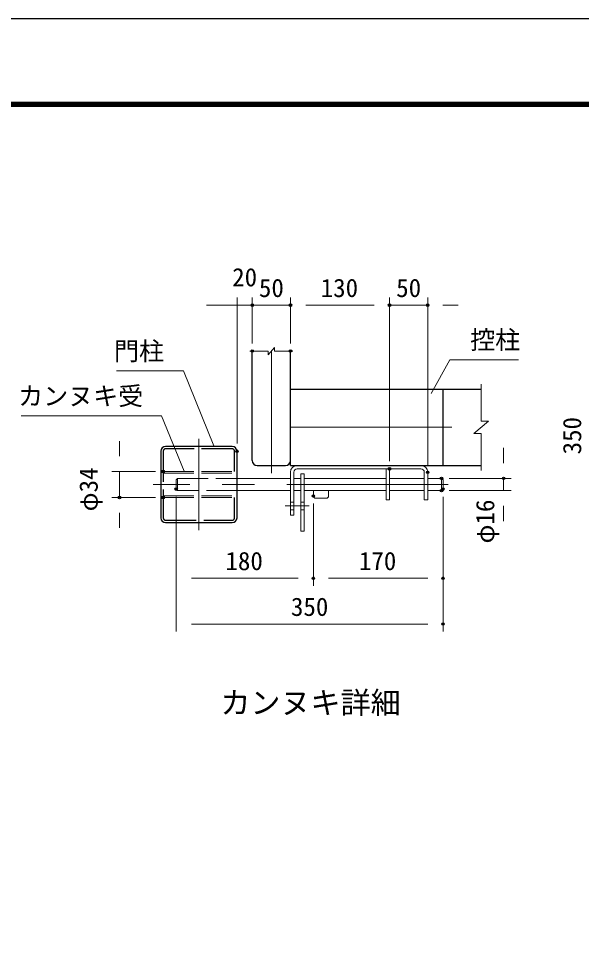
# Model space of a CAD drawing. Units: millimetres, scale not verified, with parts at other scales. Extents: x -6300 to 6300, y -4455 to 4455.
# Drawn here: x 1693 to 3908, y 835 to 4455 of the extents above; entities that cross this region are included whole.
import ezdxf
from ezdxf.enums import TextEntityAlignment as Align

# ---------------------------------------------------------------- set-up
doc = ezdxf.new("R2010")
doc.units = ezdxf.units.MM
doc.header["$LTSCALE"] = 20
doc.header["$PDMODE"] = 32
doc.header["$PDSIZE"] = 10
doc.linetypes.add('DASHED', pattern=[7.5, 6, -1.5])
doc.linetypes.add('USER1', pattern=[50.8, 31.75, -6.35, 6.35, -6.35])
for name, color, linetype, lineweight in [('0-0_D-TTL-TXT', 7, 'Continuous', 25), ('0-1_D-STR1', 1, 'Continuous', 25), ('0-3_D-BMK', 2, 'USER1', 13), ('0-4_D-STR3', 3, 'Continuous', 13), ('0-8_D-STR-DIM', 7, 'Continuous', 13), ('0-B_D-STR-TXT', 7, 'Continuous', 13), ('0-C_D-TTL', 7, 'Continuous', 25)]:
    doc.layers.add(name, color=color, linetype=linetype, lineweight=lineweight)
doc.layers.add('0-A_Defpoints', color=8, linetype='Continuous')
doc.styles.add('ＭＳ ゴシック', font='')
doc.styles.get('ＭＳ ゴシック').set_extended_font_data('MS Gothic')

msp = doc.modelspace()

# ---------------------------------------------------------------- linework, layer by layer
at = {"layer": '0-1_D-STR1'}
for p, q in [((2612.82, 2715.65), (2612.82, 3146.45)), ((2762.82, 2696.45), (2762.82, 3146.45)), ((2762.82, 2996.45), (3512.82, 2996.45)), ((3362.82, 2996.45), (3362.82, 2696.45)), ((2252.82, 2752.25), (2252.82, 2490.65)), ((2533.62, 2771.45), (2272.02, 2771.45)), ((2552.82, 2490.65), (2552.82, 2752.25)), ((2632.02, 2696.45), (2743.62, 2696.45)), ((2762.82, 2696.45), (3512.82, 2696.45)), ((2272.02, 2471.45), (2533.62, 2471.45))]:
    msp.add_line(p, q, dxfattribs=at)
at = {"layer": '0-1_D-STR1', "linetype": 'DASHED'}
for p, q in [((2262.42, 2752.25), (2262.42, 2490.65)), ((2533.62, 2761.85), (2272.02, 2761.85)), ((2543.22, 2672.45), (2543.22, 2752.25)), ((2543.22, 2490.65), (2543.22, 2570.45)), ((2272.02, 2481.05), (2533.62, 2481.05))]:
    msp.add_line(p, q, dxfattribs=at)
at = {"layer": '0-1_D-STR1'}
for centre, start, end in [((2272.02, 2752.25), 90, 180), ((2533.62, 2752.25), 0, 90), ((2632.02, 2715.65), 180, 270), ((2743.62, 2715.65), 270, 0), ((2272.02, 2490.65), 180, 270), ((2533.62, 2490.65), 270, 0)]:
    msp.add_arc(centre, 19.2, start, end, dxfattribs=at)
at = {"layer": '0-1_D-STR1', "linetype": 'DASHED'}
for centre, start, end in [((2272.02, 2752.25), 90, 180), ((2533.62, 2752.25), 0, 90), ((2272.02, 2490.65), 180, 270), ((2533.62, 2490.65), 270, 0)]:
    msp.add_arc(centre, 9.6, start, end, dxfattribs=at)
at = {"layer": '0-3_D-BMK'}
for p, q in [((2687.82, 2666.45), (2687.82, 3146.45)), ((2762.82, 2846.45), (3512.82, 2846.45)), ((2402.82, 2441.45), (2402.82, 2801.45)), ((3383.17, 2621.45), (2222.82, 2621.45)), ((2742.82, 2537.45), (2837.16, 2537.45))]:
    msp.add_line(p, q, dxfattribs=at)
at = {"layer": '0-4_D-STR3'}
for p, q in [((3276.17, 2696.45), (2789.82, 2696.45)), ((3276.17, 2682.95), (2789.82, 2682.95)), ((3139.33, 2561.45), (3139.33, 2682.95)), ((3152.83, 2561.45), (3152.83, 2682.95)), ((2762.82, 2645.45), (2552.82, 2645.45)), ((2762.82, 2501.45), (2762.82, 2669.45)), ((2776.32, 2501.45), (2776.32, 2669.45)), ((2803.66, 2645.45), (2776.32, 2645.45)), ((2803.66, 2663.45), (2803.66, 2438.44)), ((2803.66, 2663.45), (2817.16, 2663.45)), ((2817.16, 2663.45), (2817.16, 2438.44)), ((3139.33, 2645.45), (2817.16, 2645.45)), ((3289.67, 2645.45), (3152.83, 2645.45)), ((3289.33, 2561.45), (3289.33, 2669.45)), ((3302.83, 2561.45), (3302.83, 2669.45)), ((3357.17, 2645.45), (3302.83, 2645.45)), ((3357.17, 2597.45), (3357.17, 2645.45)), ((2762.82, 2597.45), (2552.82, 2597.45)), ((2803.66, 2597.45), (2776.32, 2597.45)), ((3139.33, 2597.45), (2817.16, 2597.45)), ((2853.16, 2597.45), (2853.16, 2576.45)), ((2913.16, 2597.45), (2913.16, 2576.45)), ((3289.67, 2597.45), (3152.83, 2597.45)), ((3357.17, 2597.45), (3302.83, 2597.45)), ((3357.17, 2597.45), (3363.17, 2603.45)), ((2904.16, 2567.45), (2862.16, 2567.45)), ((3152.83, 2561.45), (3139.33, 2561.45)), ((3302.83, 2561.45), (3289.33, 2561.45)), ((2776.32, 2501.45), (2762.82, 2501.45)), ((2803.66, 2438.44), (2817.16, 2438.44))]:
    msp.add_line(p, q, dxfattribs=at)
at = {"layer": '0-4_D-STR3', "linetype": 'DASHED'}
for p, q in [((2262.42, 2672.45), (2552.82, 2672.45)), ((2262.42, 2665.55), (2262.42, 2672.45)), ((2262.42, 2665.55), (2552.82, 2665.55)), ((2319.16, 2597.45), (2319.16, 2645.45)), ((2319.16, 2645.45), (2552.82, 2645.45)), ((2552.82, 2665.55), (2552.82, 2672.45)), ((2262.42, 2577.35), (2552.82, 2577.35)), ((2262.42, 2570.45), (2262.42, 2577.35)), ((2262.42, 2570.45), (2552.82, 2570.45)), ((2319.16, 2597.45), (2313.16, 2603.45)), ((2552.82, 2597.45), (2319.16, 2597.45)), ((2552.82, 2570.45), (2552.82, 2577.35)), ((2762.82, 2552.45), (2776.32, 2552.45)), ((2803.66, 2552.45), (2817.16, 2552.45)), ((2762.82, 2522.45), (2776.32, 2522.45)), ((2803.66, 2522.45), (2817.16, 2522.45))]:
    msp.add_line(p, q, dxfattribs=at)
msp.add_lwpolyline([(2313.16, 2603.45), (2313.16, 2639.45), (2319.16, 2645.45)], dxfattribs=at)
at = {"layer": '0-4_D-STR3'}
msp.add_lwpolyline([(3363.17, 2603.45), (3363.17, 2639.45), (3357.17, 2645.45)], dxfattribs=at)
for centre, radius, start, end in [((2789.82, 2669.45), 27, 90, 180), ((2789.82, 2669.45), 13.5, 90, 180), ((3275.83, 2669.45), 27, 0, 90), ((3275.83, 2669.45), 13.5, 0, 90), ((2862.16, 2576.45), 9, 180, 270), ((2904.16, 2576.45), 9, 270, 0)]:
    msp.add_arc(centre, radius, start, end, dxfattribs=at)
at = {"layer": '0-8_D-STR-DIM'}
for p, q in [((2552.82, 2782.25), (2552.82, 3357)), ((2612.82, 3176.45), (2612.82, 3357)), ((2612.82, 3176.45), (2612.82, 3357)), ((2762.82, 3176.45), (2762.82, 3357)), ((2762.82, 3176.45), (2762.82, 3357)), ((3152.83, 2712.95), (3152.83, 3357)), ((3152.83, 2712.95), (3152.83, 3357)), ((3302.83, 2699.45), (3302.83, 3357)), ((2492.82, 3327), (2432.82, 3327)), ((2552.82, 3327), (2492.82, 3327)), ((2552.82, 3327), (2612.82, 3327)), ((2612.82, 3327), (2762.82, 3327)), ((2672.82, 3327), (2732.82, 3327)), ((2822.82, 3327), (2882.82, 3327)), ((2822.82, 3327), (3092.83, 3327)), ((3092.83, 3327), (3032.83, 3327)), ((3152.83, 3327), (3302.83, 3327)), ((3362.83, 3327), (3422.83, 3327)), ((2675.82, 3132.05), (2699.82, 3160.85)), ((2699.82, 3146.45), (2699.82, 3160.85)), ((2602.8, 3146.45), (2675.82, 3146.45)), ((2675.82, 3132.05), (2675.82, 3146.45)), ((2699.82, 3146.45), (2772.85, 3146.45)), ((3512.82, 2870.45), (3512.82, 3016.5)), ((3484.02, 2822.45), (3541.62, 2870.45)), ((3512.82, 2870.45), (3541.62, 2870.45)), ((2090.79, 2732.45), (2090.79, 2792.45)), ((3484.02, 2822.45), (3512.82, 2822.45)), ((3512.82, 2676.39), (3512.82, 2822.45)), ((3601.51, 2705.45), (3601.51, 2765.45)), ((2232.42, 2672.45), (2060.79, 2672.45)), ((2090.79, 2672.45), (2090.79, 2570.45)), ((3387.17, 2645.45), (3631.51, 2645.45)), ((3601.51, 2597.45), (3601.51, 2645.45)), ((2232.42, 2570.45), (2060.79, 2570.45)), ((2313.16, 2573.45), (2313.16, 2222.83)), ((2313.16, 2573.45), (2313.16, 2042.83)), ((3363.17, 2573.45), (3363.17, 2222.83)), ((3363.17, 2573.45), (3363.17, 2042.83)), ((3387.17, 2597.45), (3631.51, 2597.45)), ((2853.16, 2546.45), (2853.16, 2222.83)), ((2853.16, 2546.45), (2853.16, 2222.83)), ((3601.51, 2537.45), (3601.51, 2477.45)), ((2090.79, 2510.45), (2090.79, 2450.45)), ((2373.16, 2252.83), (2793.16, 2252.83)), ((2913.16, 2252.83), (3303.17, 2252.83)), ((2373.16, 2072.83), (3303.17, 2072.83))]:
    msp.add_line(p, q, dxfattribs=at)
at = {"layer": '0-A_Defpoints'}
for p in [(2612.82, 3327), (2762.82, 3327), (3152.83, 3327), (3302.83, 3327), (2612.82, 3146.45), (2762.82, 3146.45), (2552.82, 2752.25), (3152.83, 2682.95), (2262.42, 2672.45), (3302.83, 2669.45), (3357.17, 2645.45), (3601.51, 2645.45), (2313.16, 2603.45), (3363.17, 2603.45), (2090.79, 2570.45), (2262.42, 2570.45), (2853.16, 2576.45), (3357.17, 2597.45), (2853.16, 2252.83), (3363.17, 2252.83), (3363.17, 2072.83)]:
    msp.add_point(p, dxfattribs=at)
at = {"layer": '0-B_D-STR-TXT'}
for points in [[(3659.48, 3111.89), (3390.07, 3111.89), (3317.01, 2979.61)], [(2078.43, 3068.08), (2342.51, 3068.08), (2461.77, 2773.3)], [(1704.06, 2891.84), (2256.34, 2891.84), (2344.35, 2674.3)]]:
    msp.add_lwpolyline(points, dxfattribs=at)
at = {"layer": '0-C_D-TTL', "color": 2}
msp.add_lwpolyline([(-6300.37, 4454.81), (6299.63, 4454.81), (6299.63, -4455.19), (-6300.37, -4455.19)], close=True, dxfattribs=at)
at = {"layer": '0-C_D-TTL'}
for points in [[(-5895.37, 4124.81), (5894.63, 4124.81), (5894.63, -4125.19), (-5895.37, -4125.19)], [(-5891.62, 4121.06), (5890.88, 4121.06), (5890.88, -4121.44), (-5891.62, -4121.44)], [(-5887.87, 4117.31), (5887.13, 4117.31), (5887.13, -4117.69), (-5887.87, -4117.69)], [(-5884.12, 4113.56), (5883.38, 4113.56), (5883.38, -4113.94), (-5884.12, -4113.94)], [(-5880.37, 4109.81), (5879.63, 4109.81), (5879.63, -4110.19), (-5880.37, -4110.19)]]:
    msp.add_lwpolyline(points, close=True, dxfattribs=at)

# ---------------------------------------------------------------- texts
at = {"layer": '0-0_D-TTL-TXT', "style": 'ＭＳ ゴシック'}
msp.add_text('カンヌキ詳細', height=86.66, dxfattribs=at).set_placement((2487.3, 1693.96), align=Align.BOTTOM_LEFT)
at = {"layer": '0-8_D-STR-DIM', "style": 'ＭＳ ゴシック'}
for s, p in [('20', (2533.7, 3379.12)), ('50', (2638.89, 3337.12)), ('130', (2881.85, 3337.12)), ('50', (3178.89, 3337.12)), ('180', (2507.18, 2262.95)), ('170', (3032.19, 2262.95)), ('350', (2764.85, 2082.95))]:
    msp.add_text(s, height=72.14, dxfattribs=at).set_placement(p, align=Align.BOTTOM_LEFT)
for s, p in [('350', (3928.33, 2739.84)), ('φ34', (2026.5, 2515.77)), ('φ16', (3586.41, 2389.55))]:
    msp.add_text(s, height=72.14, rotation=90, dxfattribs=at).set_placement(p, align=Align.BOTTOM_LEFT)
at = {"layer": '0-B_D-STR-TXT', "style": 'ＭＳ ゴシック'}
for s, p in [('控柱', (3469.89, 3132.86)), ('門柱', (2068.92, 3088.48)), ('カンヌキ受', (1691.88, 2911.86))]:
    msp.add_text(s, height=72.14, dxfattribs=at).set_placement(p, align=Align.BOTTOM_LEFT)

doc.saveas('drawing.dxf')
